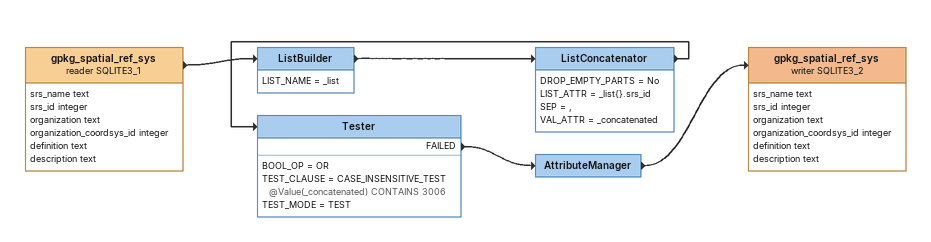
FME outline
gpkg_spatial_ref_sys (reader SQLITE3_1)
    attributes: srs_name text, srs_id integer, organization text, organization_coordsys_id integer, definition text, description text
    -> ListBuilder
ListBuilder
    LIST_NAME = _list
    -> ListConcatenator
ListConcatenator
    DROP_EMPTY_PARTS = No
    LIST_ATTR = _list{}.srs_id
    SEP = ,
    VAL_ATTR = _concatenated
    -> Tester
Tester
    BOOL_OP = OR
    TEST_CLAUSE = CASE_INSENSITIVE_TEST @Value(_concatenated) CONTAINS 3006
    TEST_MODE = TEST
    FAILED -> AttributeManager
AttributeManager
    -> gpkg_spatial_ref_sys (writer SQLITE3_2)
gpkg_spatial_ref_sys (writer SQLITE3_2)
    attributes: srs_name text, srs_id integer, organization text, organization_coordsys_id integer, definition text, description text
